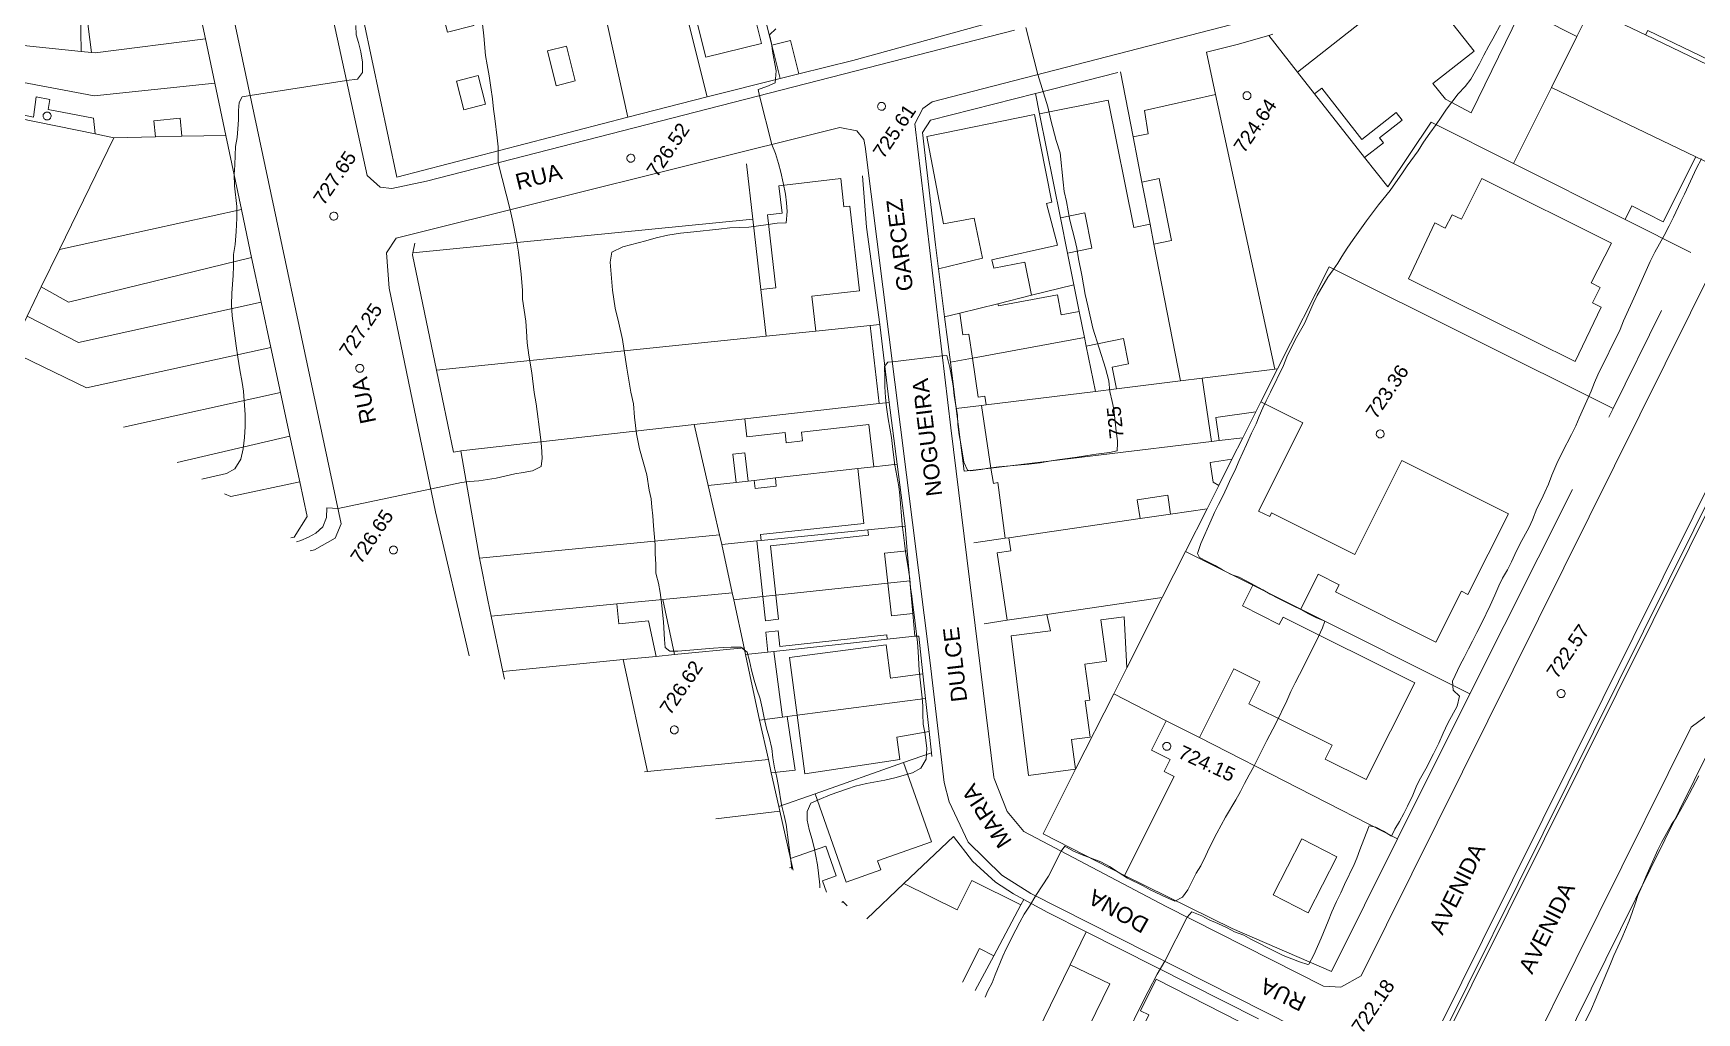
# Model space of a CAD drawing. Header units: metres. Extents: x 7 to 327053, y 40 to 7393807.
# Drawn here: x 326161 to 326370.1, y 7392086.5 to 7392209.7 of the extents above; entities that cross this region are included whole.
import ezdxf
from ezdxf.enums import TextEntityAlignment as Align

# ---------------------------------------------------------------- set-up
doc = ezdxf.new("R2010")
doc.units = ezdxf.units.M
doc.layers.get('0').update_dxf_attribs({"lineweight": 18})
for name, color, linetype, lineweight in [('100_SIST_VIARIO_MEIO_FIO', 1, 'Continuous', 18), ('108_SEP_FIS_CANT_CENT_ILHA', 7, 'Continuous', 18), ('144_P_DUPLA_ASF_TOP', 7, 'Continuous', 18), ('160_P_SIMP_ASF_TOP', 7, 'Continuous', 18), ('168_P_SIMP_PARALE_TOP', 7, 'Continuous', 18), ('206_MURO_E_MURO_ARRIMO', 7, 'Continuous', 18), ('214_PROJ_BEIRAL_EDIF', 10, 'Continuous', 18), ('600_CURVA_MESTRA', 14, 'Continuous', 18), ('602_CURVA_MESTRA_TOP', 24, 'Continuous', 18), ('604_CURVA_INTERM', 7, 'Continuous', 18), ('606_PTO_COTADO', 7, 'Continuous', 18), ('608_PTO_COTADO_INTERVIA', 1, 'Continuous', 18), ('624_SEGM_CURVA_MESTRA', 14, 'Continuous', 18)]:
    doc.layers.add(name, color=color, linetype=linetype, lineweight=lineweight)
doc.styles.add('Style-Arial', font='arial.ttf', dxfattribs={"height": 1.75})

# ---------------------------------------------------------------- blocks, each defined once
blk = doc.blocks.new('SP09')
at = {"color": 0, "linetype": 'Continuous'}
blk.add_lwpolyline([(-0.03, -0.51), (-0.14, -0.49), (-0.24, -0.46), (-0.31, -0.42), (-0.35, -0.39), (-0.42, -0.31), (-0.47, -0.24), (-0.51, -0.15), (-0.52, -0.09), (-0.52, 0.03), (-0.51, 0.11), (-0.48, 0.2), (-0.44, 0.27), (-0.4, 0.33), (-0.32, 0.39), (-0.23, 0.44), (-0.15, 0.48), (-0.1, 0.48), (-0.03, 0.48), (0.08, 0.48), (0.19, 0.44), (0.27, 0.4), (0.35, 0.32), (0.41, 0.23), (0.46, 0.11), (0.48, 0.03), (0.48, -0.03), (0.47, -0.08), (0.44, -0.21), (0.38, -0.3), (0.31, -0.38), (0.23, -0.44), (0.1, -0.49), (0.02, -0.51)], close=True, dxfattribs=at)
blk = doc.blocks.new('SP10')
at = {"color": 0, "linetype": 'Continuous'}
blk.add_lwpolyline([(-0.03, -0.51), (-0.14, -0.49), (-0.24, -0.46), (-0.31, -0.42), (-0.35, -0.39), (-0.42, -0.31), (-0.47, -0.24), (-0.51, -0.15), (-0.52, -0.09), (-0.52, 0.03), (-0.51, 0.11), (-0.48, 0.2), (-0.44, 0.27), (-0.4, 0.33), (-0.32, 0.39), (-0.23, 0.44), (-0.15, 0.48), (-0.1, 0.48), (-0.03, 0.48), (0.08, 0.48), (0.19, 0.44), (0.27, 0.4), (0.35, 0.32), (0.41, 0.23), (0.46, 0.11), (0.48, 0.03), (0.48, -0.03), (0.47, -0.08), (0.44, -0.21), (0.38, -0.3), (0.31, -0.38), (0.23, -0.44), (0.1, -0.49), (0.02, -0.51)], close=True, dxfattribs=at)

msp = doc.modelspace()

# ---------------------------------------------------------------- linework, layer by layer
at = {"layer": '100_SIST_VIARIO_MEIO_FIO', "flags": 128}
for points in [[(326195.799, 7392144.588), (326196.34, 7392144.694), (326198.922, 7392146.155), (326199.701, 7392147.966), (326186.997, 7392207.743), (326173.506, 7392271.453), (326172.368, 7392273.948), (326143.066, 7392306.811)], [(326412.134, 7392260.77), (326382.072, 7392200.151), (326327.918, 7392091.143), (326325.359, 7392089.688), (326323.174, 7392089.812), (326303.419, 7392099.848), (326285.508, 7392109.27), (326283.399, 7392111.785), (326281.775, 7392115.949), (326281.744, 7392116.122)], [(326188.19, 7392259.345), (326199.202, 7392208.923), (326202.966, 7392191.779), (326204.582, 7392190.296), (326206.059, 7392190.154), (326210.421, 7392191.05), (326284.334, 7392210.059)], [(326215.78, 7392131.368), (326211.526, 7392149.482), (326205.723, 7392177.593), (326205.382, 7392182.075), (326206.596, 7392183.885), (326262.359, 7392197.812), (326264.492, 7392197.401), (326265.39, 7392196.303), (326265.577, 7392195.437)]]:
    msp.add_lwpolyline(points, dxfattribs=at)
at = {"layer": '100_SIST_VIARIO_MEIO_FIO'}
for points in [[(326281.744, 7392116.122), (326276.318, 7392160.048), (326271.784, 7392198.26), (326272.803, 7392200.212), (326273.987, 7392201.061), (326317.987, 7392212.415), (326321.505, 7392213.706), (326324.889, 7392215.317), (326328.111, 7392217.234), (326336.583, 7392223.556), (326389.548, 7392264.796), (326392.85, 7392267.849), (326402.043, 7392276.23), (326409.138, 7392281.652), (326412.06, 7392282.263), (326415.016, 7392281.873), (326416.655, 7392281.189), (326418.813, 7392279.154), (326419.218, 7392277.118), (326419.085, 7392275.631), (326418.848, 7392274.31), (326413.231, 7392262.983)], [(326265.577, 7392195.437), (326273.735, 7392130.477), (326275.478, 7392115.427), (326276.122, 7392112.995), (326278.52, 7392107.938), (326282.742, 7392103.785), (326286.387, 7392101.502), (326319.541, 7392084.71), (326321.248, 7392083.193), (326322.07, 7392080.89), (326322.012, 7392079.672), (326315.14, 7392065.625)], [(326346.176, 7392075.598), (326369.411, 7392122.422), (326371.182, 7392123.711), (326372.818, 7392123.581), (326445.304, 7392087.448), (326447.185, 7392086.123), (326447.508, 7392084.961), (326427.073, 7392042.752), (326416.942, 7392021.998), (326415.645, 7392017.268), (326415.186, 7392011.396), (326416.424, 7391998.61)]]:
    msp.add_lwpolyline(points, dxfattribs=at)
at = {"layer": '108_SEP_FIS_CANT_CENT_ILHA'}
for points in [[(326422.659, 7392255.551), (326343.188, 7392095.563), (326325.062, 7392059.06)], [(326325.723, 7392058.623), (326338.172, 7392083.647), (326423.338, 7392255.215)], [(326326.098, 7392058.375), (326328.155, 7392062.517), (326423.885, 7392254.943)]]:
    msp.add_lwpolyline(points, dxfattribs=at)
at = {"layer": '206_MURO_E_MURO_ARRIMO'}
for p, q in [((326286.083, 7392212.34), (326263.991, 7392206.253)), ((326308.458, 7392207.313), (326312.327, 7392208.277)), ((326312.327, 7392208.277), (326316.296, 7392209.394)), ((326316.296, 7392209.394), (326316.804, 7392209.537)), ((326263.991, 7392206.253), (326257.23, 7392204.565)), ((326254.863, 7392203.975), (326245.681, 7392201.683)), ((326297.332, 7392204.719), (326286.962, 7392202.082)), ((326245.681, 7392201.683), (326235.721, 7392199.103)), ((326286.962, 7392202.082), (326273.753, 7392198.723)), ((326273.753, 7392198.723), (326272.781, 7392197.183)), ((326272.781, 7392197.183), (326274.395, 7392183.054)), ((326265.71, 7392185.276), (326265.237, 7392191.746)), ((326267.396, 7392173.038), (326265.71, 7392185.276)), ((326208.681, 7392182.043), (326208.939, 7392183.256)), ((326274.395, 7392183.054), (326274.78, 7392180.026)), ((326359.599, 7392162.47), (326365.668, 7392174.799)), ((326268.582, 7392163.254), (326267.396, 7392173.038)), ((326275.547, 7392173.993), (326276.269, 7392168.312)), ((326276.269, 7392168.312), (326277.011, 7392162.473)), ((326269.576, 7392155.485), (326268.582, 7392163.254)), ((326277.011, 7392162.473), (326278.014, 7392154.585)), ((326359.059, 7392161.372), (326359.599, 7392162.47)), ((326270.573, 7392147.687), (326269.576, 7392155.485)), ((326354.474, 7392152.31), (326341.582, 7392126.599)), ((326271.179, 7392140.789), (326270.845, 7392144.593)), ((326271.539, 7392136.701), (326271.179, 7392140.789)), ((326272.309, 7392133.841), (326271.79, 7392133.845)), ((326272.814, 7392129.119), (326272.309, 7392133.841)), ((326341.582, 7392126.599), (326332.496, 7392108.343)), ((326273.877, 7392119.191), (326273.59, 7392121.872)), ((326273.928, 7392118.717), (326273.877, 7392119.191)), ((326347.526, 7392070.716), (326371.615, 7392119.416)), ((326276.666, 7392108.639), (326279.065, 7392105.533)), ((326332.496, 7392108.343), (326324.195, 7392091.665)), ((326279.065, 7392105.533), (326281.957, 7392102.904)), ((326311.696, 7392097.09), (326298.168, 7392103.754)), ((326281.957, 7392102.904), (326284.214, 7392101.45)), ((326284.214, 7392101.45), (326285.497, 7392100.747)), ((326285.497, 7392100.747), (326288.527, 7392099.087)), ((326288.527, 7392099.087), (326293.351, 7392096.652)), ((326324.195, 7392091.665), (326311.696, 7392097.09)), ((326293.351, 7392096.652), (326315.024, 7392085.712))]:
    msp.add_line(p, q, dxfattribs=at)
at = {"layer": '206_MURO_E_MURO_ARRIMO', "flags": 128}
for points in [[(326253.817, 7392208.154), (326249.987, 7392223.458)], [(326240.821, 7392221.104), (326245.681, 7392201.683)], [(326319.916, 7392204.787), (326316.296, 7392209.394)], [(326309.617, 7392201.949), (326308.458, 7392207.313)], [(326299.255, 7392196.65), (326297.677, 7392204.8)], [(326286.962, 7392202.082), (326287.475, 7392199.533)], [(326328.353, 7392194.049), (326322.062, 7392202.056)], [(326251.427, 7392186.299), (326250.637, 7392193.26)], [(326301.385, 7392185.655), (326300.358, 7392190.959)], [(326290.104, 7392186.461), (326290.998, 7392182.021)], [(326369.347, 7392182.086), (326361.091, 7392186.242)], [(326317.404, 7392167.463), (326323.873, 7392180.289), (326359.599, 7392162.47)], [(326291.8, 7392178.035), (326286.486, 7392176.713)], [(326266.186, 7392172.913), (326267.396, 7392173.038)], [(326276.269, 7392168.312), (326279.043, 7392168.822)], [(326317.404, 7392167.463), (326315.32, 7392163.33)], [(326317.404, 7392167.463), (326317.08, 7392167.423)], [(326267.3, 7392163.108), (326268.582, 7392163.254)], [(326280.199, 7392162.867), (326277.011, 7392162.473)], [(326266.637, 7392155.151), (326269.576, 7392155.485)], [(326278.014, 7392154.585), (326281.353, 7392154.987)], [(326265.913, 7392147.222), (326252.495, 7392145.882)], [(326283.153, 7392146.159), (326279.199, 7392145.58)], [(326252.701, 7392138.817), (326254.342, 7392138.992)], [(326268.414, 7392140.494), (326271.179, 7392140.789)], [(326320.331, 7392137.242), (326341.582, 7392126.599)], [(326283.416, 7392135.84), (326280.536, 7392135.418)], [(326268.329, 7392133.469), (326254.064, 7392131.918)], [(326241.572, 7392131.527), (326239.284, 7392131.302)], [(326257.003, 7392123.904), (326255.739, 7392123.737)], [(326332.496, 7392108.343), (326307.573, 7392121.088)], [(326273.877, 7392119.191), (326270.364, 7392117.951)], [(326259.256, 7392114.029), (326254.713, 7392112.425)], [(326276.666, 7392108.639), (326270.415, 7392102.75)], [(326285.497, 7392100.747), (326285.136, 7392100.068)], [(326291.342, 7392092.52), (326293.351, 7392096.652)], [(326281.736, 7392093.662), (326279.404, 7392089.27)]]:
    msp.add_lwpolyline(points, dxfattribs=at)
at = {"layer": '214_PROJ_BEIRAL_EDIF', "flags": 128}
for points in [[(326362.512, 7392224.284), (326357.175, 7392213.57), (326359.634, 7392212.39), (326360.74, 7392214.694), (326361.708, 7392214.229), (326360.218, 7392211.124), (326363.679, 7392209.463), (326363.936, 7392209.998), (326374.997, 7392204.691), (326380.302, 7392215.749), (326379.824, 7392215.978), (326371.794, 7392219.83)], [(326242.042, 7392220.601), (326245.535, 7392206.645), (326252.54, 7392208.398), (326249.048, 7392222.355)], [(326212.012, 7392213.785), (326202.5, 7392211.352), (326206.663, 7392191.578), (326235.721, 7392199.103), (326231.401, 7392218.747), (326226.285, 7392217.438), (326227.567, 7392212.428), (326224.848, 7392211.732), (326223.566, 7392216.742), (326215.35, 7392214.64), (326216.368, 7392210.661), (326213.03, 7392209.807)], [(326154.526, 7392212.516), (326154.484, 7392208.668), (326166.985, 7392207.378), (326166.894, 7392212.409), (326163.568, 7392212.073)], [(326182.63, 7392208.962), (326181.594, 7392213.896), (326167.623, 7392212.483), (326168.31, 7392207.241), (326168.769, 7392207.194)], [(326369.984, 7392194.147), (326351.837, 7392202.853), (326355.031, 7392209.266), (326356.778, 7392212.774), (326360.218, 7392211.124), (326363.679, 7392209.463), (326379.267, 7392201.984), (326374.373, 7392192.041)], [(326153.718, 7392204.63), (326168.645, 7392201.795), (326183.803, 7392203.375), (326182.63, 7392208.962), (326168.769, 7392207.194), (326168.31, 7392207.241), (326166.985, 7392207.378), (326154.484, 7392208.668)], [(326225.611, 7392207.443), (326226.732, 7392203.062), (326229.12, 7392203.673), (326227.999, 7392208.054)], [(326253.817, 7392208.154), (326256.184, 7392208.746), (326257.23, 7392204.565), (326254.863, 7392203.975)], [(326179.672, 7392196.71), (326179.432, 7392199.009), (326176.118, 7392198.664), (326176.329, 7392196.638), (326171.119, 7392196.525), (326168.762, 7392197.004), (326168.554, 7392199), (326162.832, 7392200.101), (326163.05, 7392201.335), (326161.328, 7392201.695), (326160.988, 7392199.139), (326144.294, 7392202.593), (326144.98, 7392206.29), (326153.718, 7392204.63), (326168.645, 7392201.795), (326183.803, 7392203.375), (326185.176, 7392196.83)], [(326214.185, 7392203.652), (326215.108, 7392200.045), (326217.844, 7392200.745), (326216.922, 7392204.352)], [(326301.868, 7392183.166), (326304.089, 7392183.613), (326302.524, 7392191.395), (326300.358, 7392190.959), (326299.255, 7392196.65), (326301.15, 7392197.031), (326300.678, 7392199.963), (326309.617, 7392201.949), (326317.08, 7392167.423), (326307.933, 7392166.293), (326305.202, 7392165.956)], [(326361.091, 7392186.242), (326361.951, 7392187.949), (326365.87, 7392185.976), (326369.984, 7392194.147), (326351.837, 7392202.853), (326347.078, 7392193.299)], [(326286.486, 7392176.713), (326282.257, 7392175.662), (326277.454, 7392174.467), (326275.547, 7392173.993), (326274.78, 7392180.026), (326280.329, 7392181.406), (326279.242, 7392186.42), (326275.418, 7392185.703), (326273.329, 7392196.708), (326286.858, 7392199.473), (326289.039, 7392188.445), (326288.343, 7392188.272), (326289.727, 7392183.027), (326281.464, 7392181.19), (326281.749, 7392180.126), (326285.634, 7392180.863)], [(326293.132, 7392171.412), (326293.35, 7392170.328), (326298.027, 7392171.269), (326298.668, 7392168.079), (326296.594, 7392167.661), (326297.138, 7392164.959), (326305.202, 7392165.956), (326301.868, 7392183.166), (326301.385, 7392185.655), (326299.344, 7392185.245), (326296.12, 7392201.272), (326287.475, 7392199.533), (326290.104, 7392186.461), (326293.172, 7392187.078), (326294.065, 7392182.638), (326290.998, 7392182.021), (326291.8, 7392178.035), (326292.478, 7392174.662)], [(326179.672, 7392196.71), (326176.329, 7392196.638), (326171.119, 7392196.525), (326164.275, 7392182.473), (326187.134, 7392187.503), (326185.176, 7392196.83)], [(326252.433, 7392177.436), (326253.1, 7392171.563), (326259.37, 7392172.21), (326258.871, 7392176.6), (326264.859, 7392177.28), (326263.648, 7392187.943), (326262.888, 7392187.857), (326262.487, 7392191.387), (326254.713, 7392190.504), (326255.105, 7392187.049), (326253.284, 7392186.842), (326254.328, 7392177.651)], [(326337.193, 7392185.82), (326338.483, 7392185.157), (326339.372, 7392186.831), (326340.511, 7392186.295), (326343.067, 7392191.399), (326359.373, 7392183.289), (326356.821, 7392178.29), (326357.951, 7392177.704), (326356.996, 7392175.77), (326358.088, 7392175.23), (326354.798, 7392168.389), (326333.852, 7392178.789)], [(326188.426, 7392181.475), (326165.383, 7392175.871), (326161.98, 7392177.761), (326164.275, 7392182.473), (326187.134, 7392187.503), (326187.175, 7392187.31)], [(326252.433, 7392177.436), (326251.427, 7392186.299), (326208.681, 7392182.043), (326208.631, 7392181.809), (326211.661, 7392167.286), (326253.1, 7392171.563)], [(326189.632, 7392175.855), (326188.426, 7392181.475), (326165.383, 7392175.871), (326161.98, 7392177.761), (326160.188, 7392174.082), (326166.642, 7392170.796)], [(326293.132, 7392171.412), (326279.043, 7392168.822), (326278.601, 7392171.842), (326277.854, 7392171.732), (326277.454, 7392174.467), (326282.257, 7392175.662), (326282.306, 7392175.398), (326289.719, 7392176.761), (326290.183, 7392174.24), (326292.478, 7392174.662)], [(326190.853, 7392170.164), (326189.632, 7392175.855), (326166.642, 7392170.796), (326160.188, 7392174.082), (326158.076, 7392169.745), (326167.684, 7392165.065)], [(326259.37, 7392172.21), (326266.186, 7392172.913), (326267.3, 7392163.108), (326250.418, 7392161.192), (326244.065, 7392160.471), (326214.717, 7392157.139), (326214.54, 7392157.118), (326213.812, 7392156.979), (326211.661, 7392167.286), (326253.1, 7392171.563)], [(326293.132, 7392171.412), (326293.35, 7392170.328), (326294.496, 7392164.633), (326280.763, 7392162.937), (326280.606, 7392164.01), (326279.766, 7392163.887), (326279.043, 7392168.822)], [(326294.496, 7392164.633), (326280.763, 7392162.937), (326280.199, 7392162.867), (326281.353, 7392154.987), (326309.099, 7392158.334), (326307.933, 7392166.293), (326305.202, 7392165.956), (326297.138, 7392164.959)], [(326313.04, 7392158.81), (326311.669, 7392156.092), (326310.017, 7392152.816), (326308.535, 7392149.878), (326305.826, 7392144.507), (326314.302, 7392140.262), (326320.331, 7392137.242), (326322.527, 7392141.626), (326325.139, 7392140.318), (326324.68, 7392139.404), (326337.302, 7392133.082), (326340.521, 7392139.509), (326341.344, 7392139.096), (326346.418, 7392149.226), (326333.026, 7392155.933), (326327.099, 7392144.1), (326316.643, 7392149.337), (326316.412, 7392148.877), (326315.018, 7392149.575), (326320.586, 7392160.692), (326315.32, 7392163.33), (326314.688, 7392162.077)], [(326313.04, 7392158.81), (326310.05, 7392158.449), (326309.627, 7392161.336), (326314.688, 7392162.077)], [(326214.717, 7392157.139), (326217.062, 7392143.642), (326247.262, 7392146.6), (326245.835, 7392152.789), (326244.065, 7392160.471)], [(326249.345, 7392153.188), (326248.942, 7392156.738), (326250.431, 7392156.908), (326250.834, 7392153.357), (326251.609, 7392153.445), (326254.265, 7392153.747), (326264.627, 7392154.923), (326266.637, 7392155.151), (326266.036, 7392160.451), (326257.575, 7392159.491), (326257.698, 7392158.407), (326255.647, 7392158.174), (326255.501, 7392159.465), (326250.676, 7392158.917), (326250.418, 7392161.192), (326244.065, 7392160.471), (326245.835, 7392152.789)], [(326310.017, 7392152.816), (326308.535, 7392149.878), (326303.938, 7392149.204), (326303.592, 7392151.571), (326299.766, 7392151.01), (326300.113, 7392148.644), (326283.613, 7392146.227), (326283.153, 7392146.159), (326282.239, 7392153.171), (326281.694, 7392153.05), (326281.353, 7392154.987), (326309.099, 7392158.334), (326310.05, 7392158.449), (326313.04, 7392158.81), (326311.669, 7392156.092), (326308.944, 7392155.692), (326309.307, 7392153.214)], [(326251.939, 7392145.826), (326252.495, 7392145.882), (326252.414, 7392146.622), (326265.376, 7392148.032), (326264.627, 7392154.923), (326254.265, 7392153.747), (326254.377, 7392152.72), (326251.719, 7392152.432), (326251.609, 7392153.445), (326250.834, 7392153.357), (326249.345, 7392153.188), (326245.835, 7392152.789), (326247.262, 7392146.6), (326247.541, 7392145.387)], [(326303.938, 7392149.204), (326300.113, 7392148.644), (326283.613, 7392146.227), (326283.852, 7392144.594), (326282.17, 7392144.348), (326283.416, 7392135.84), (326288.408, 7392136.572), (326302.895, 7392138.694), (326305.826, 7392144.507), (326308.535, 7392149.878)], [(326265.913, 7392147.222), (326265.988, 7392146.534), (326253.667, 7392145.195), (326254.342, 7392138.992), (326268.414, 7392140.494), (326268.002, 7392144.284), (326270.845, 7392144.593), (326270.573, 7392147.687)], [(326240.121, 7392138.462), (326234.356, 7392137.897), (326218.544, 7392136.349), (326218.114, 7392138.371), (326217.062, 7392143.642), (326247.262, 7392146.6), (326247.541, 7392145.387), (326248.843, 7392139.316)], [(326251.939, 7392145.826), (326252.701, 7392138.817), (326249.034, 7392138.426), (326248.843, 7392139.316), (326247.541, 7392145.387)], [(326296.805, 7392126.594), (326298.448, 7392129.859), (326302.895, 7392138.694), (326305.826, 7392144.507), (326314.302, 7392140.262), (326312.991, 7392137.644), (326317.624, 7392135.324), (326318.09, 7392136.254), (326334.65, 7392127.96), (326328.564, 7392115.809), (326323.4, 7392118.396), (326324.264, 7392120.119), (326313.809, 7392125.355), (326315.178, 7392128.088), (326311.901, 7392129.729), (326307.573, 7392121.088), (326303.413, 7392123.215)], [(326248.843, 7392139.316), (326240.121, 7392138.462), (326241.572, 7392131.527), (326250.329, 7392132.384), (326249.034, 7392138.426)], [(326253.335, 7392131.839), (326253.062, 7392134.353), (326254.638, 7392134.525), (326254.851, 7392132.56), (326268.269, 7392134.019), (326268.329, 7392133.469), (326271.79, 7392133.845), (326271.539, 7392136.701), (326268.858, 7392136.41), (326268.414, 7392140.494), (326254.342, 7392138.992), (326254.671, 7392135.967), (326253.031, 7392135.789), (326252.701, 7392138.817), (326249.034, 7392138.426), (326250.329, 7392132.384), (326250.511, 7392131.532)], [(326234.356, 7392137.897), (326234.6, 7392135.405), (326238.311, 7392135.769), (326239.284, 7392131.302), (326235.12, 7392130.895), (326220.02, 7392129.416), (326218.544, 7392136.349)], [(326292.018, 7392117.122), (326291.513, 7392120.838), (326293.849, 7392121.155), (326293.229, 7392125.727), (326293.792, 7392125.803), (326293.178, 7392130.328), (326295.891, 7392130.696), (326295.186, 7392135.889), (326298.13, 7392136.289), (326298.448, 7392129.859), (326302.895, 7392138.694), (326288.408, 7392136.572), (326288.864, 7392134.506), (326283.914, 7392133.895), (326286.099, 7392116.319)], [(326257.003, 7392123.904), (326273.145, 7392126.025), (326272.814, 7392129.119), (326268.732, 7392128.583), (326268.182, 7392132.765), (326256.041, 7392131.17)], [(326253.335, 7392131.839), (326254.064, 7392131.918), (326255.149, 7392123.66), (326252.279, 7392123.283), (326250.511, 7392131.532)], [(326287.949, 7392109.004), (326298.168, 7392103.754), (326304.408, 7392116.214), (326303.165, 7392116.836), (326303.922, 7392118.35), (326301.567, 7392119.529), (326303.413, 7392123.215), (326296.805, 7392126.594), (326292.018, 7392117.122)], [(326257.003, 7392123.904), (326257.979, 7392116.534), (326269.919, 7392118.353), (326269.533, 7392121.137), (326273.59, 7392121.872), (326273.145, 7392126.025)], [(326253.76, 7392116.675), (326256.777, 7392116.989), (326255.739, 7392123.737), (326255.149, 7392123.66), (326252.279, 7392123.283), (326253.391, 7392118.321)], [(326259.256, 7392114.029), (326270.364, 7392117.951), (326273.891, 7392107.962), (326267.118, 7392105.571), (326267.514, 7392104.448), (326263.179, 7392102.918)], [(326320.44, 7392108.37), (326316.835, 7392101.32), (326321.263, 7392099.056), (326324.868, 7392106.105)], [(326302.145, 7392090.694), (326300.158, 7392086.74), (326301.216, 7392086.233), (326298.233, 7392080.167), (326309.941, 7392074.41), (326314.793, 7392084.264)]]:
    msp.add_lwpolyline(points, close=True, dxfattribs=at)
for points in [[(326339.44, 7392210.815), (326342.103, 7392207.426), (326336.936, 7392203.366), (326338.498, 7392201.378), (326341.724, 7392199.659), (326347.786, 7392212.037)], [(326350.471, 7392211.573), (326355.031, 7392209.266), (326351.837, 7392202.853), (326347.078, 7392193.299), (326336.735, 7392198.506), (326331.253, 7392190.357), (326328.353, 7392194.049), (326330.703, 7392195.896), (326330.209, 7392196.525), (326333.055, 7392198.761), (326332.318, 7392199.699), (326328.011, 7392196.316), (326322.952, 7392202.755), (326322.062, 7392202.056), (326319.916, 7392204.787), (326328.308, 7392211.38)], [(326158.003, 7392169.596), (326158.076, 7392169.745), (326167.684, 7392165.065), (326190.853, 7392170.164)], [(326179.047, 7392155.672), (326193.244, 7392159.013), (326192.069, 7392164.494), (326172.309, 7392160.131)], [(326184.995, 7392151.737), (326185.83, 7392151.406), (326194.479, 7392153.256)], [(326184.995, 7392151.737), (326185.83, 7392151.406), (326194.479, 7392153.256), (326195.418, 7392148.879), (326193.768, 7392146.299), (326193.334, 7392146.219)], [(326237.805, 7392116.794), (326238.192, 7392116.832), (326235.12, 7392130.895), (326220.02, 7392129.416)], [(326237.805, 7392116.794), (326238.192, 7392116.832)], [(326246.774, 7392110.86), (326254.849, 7392111.818), (326256.181, 7392105.876)], [(326256.043, 7392104.727), (326256.428, 7392104.773), (326256.506, 7392104.421)], [(326277.815, 7392090.321), (326279.915, 7392094.563), (326281.736, 7392093.662), (326285.136, 7392100.068), (326278.948, 7392103.131), (326277.117, 7392099.432), (326270.415, 7392102.75), (326265.774, 7392098.289)], [(326262.646, 7392100.358), (326262.769, 7392100.482), (326263.29, 7392099.932)], [(326287.241, 7392084.085), (326291.342, 7392092.52), (326296.304, 7392090.108), (326291.882, 7392081.014)]]:
    msp.add_lwpolyline(points, dxfattribs=at)
at = {"layer": '214_PROJ_BEIRAL_EDIF'}
for points in [[(326144.186, 7392202.008), (326168.762, 7392197.004), (326171.119, 7392196.525), (326164.275, 7392182.473), (326161.98, 7392177.761), (326160.188, 7392174.082), (326158.076, 7392169.745), (326158.003, 7392169.596)], [(326190.853, 7392170.164), (326192.069, 7392164.494), (326172.309, 7392160.131)], [(326194.479, 7392153.256), (326193.244, 7392159.013), (326179.047, 7392155.672)], [(326220.02, 7392129.416), (326220.232, 7392128.422)], [(326238.192, 7392116.832), (326253.391, 7392118.321), (326253.76, 7392116.675), (326254.713, 7392112.425), (326254.849, 7392111.818), (326246.774, 7392110.86)], [(326256.181, 7392105.876), (326256.428, 7392104.773), (326256.043, 7392104.727)], [(326256.506, 7392104.421), (326256.428, 7392104.773), (326256.181, 7392105.876), (326260.609, 7392107.44), (326261.933, 7392103.689), (326260.201, 7392103.077), (326260.708, 7392101.641)]]:
    msp.add_lwpolyline(points, dxfattribs=at)
at = {"layer": '600_CURVA_MESTRA', "elevation": 725}
for points in [[(326296.605, 7392163.342), (326296.329, 7392164.601), (326296.192, 7392165.942), (326295.784, 7392167.561), (326294.182, 7392172.565), (326293.542, 7392175.389), (326293.236, 7392176.808), (326292.818, 7392179.235), (326292.369, 7392181.314), (326292.162, 7392182.653), (326291.922, 7392183.739), (326291.618, 7392184.872), (326291.298, 7392186.159), (326290.859, 7392188.511), (326290.589, 7392189.79), (326290.446, 7392190.959), (326290.09, 7392194.632), (326289.591, 7392196.173), (326288.92, 7392198.751), (326288.509, 7392200.429), (326287.258, 7392204.486), (326285.754, 7392210.413)], [(326259.851, 7392102.207), (326259.856, 7392102.585), (326259.699, 7392104.053), (326259.565, 7392105.083), (326259.157, 7392107.282), (326258.86, 7392108.38), (326258.508, 7392109.552), (326258.282, 7392110.708), (326258.262, 7392111.801), (326258.74, 7392112.861), (326259.793, 7392113.321), (326261.17, 7392113.872), (326262.23, 7392114.274), (326263.342, 7392114.659), (326264.321, 7392114.964), (326265.738, 7392115.311), (326268.021, 7392115.737), (326269.282, 7392116.034), (326271.491, 7392116.653), (326272.557, 7392117.228), (326273.24, 7392118.373), (326273.308, 7392119.705), (326273.19, 7392120.747), (326273.044, 7392121.743), (326272.847, 7392122.77), (326272.8, 7392124.047), (326272.791, 7392125.061), (326272.735, 7392126.107), (326272.532, 7392127.972), (326272.328, 7392129.543), (326272.23, 7392131.931), (326272.139, 7392133.066), (326271.736, 7392136.548), (326271.545, 7392137.768), (326271.416, 7392138.872), (326271.261, 7392139.964), (326271.153, 7392141.067), (326270.997, 7392142.183), (326270.626, 7392144.509), (326270.515, 7392145.546), (326270.206, 7392147.889), (326269.919, 7392151.582), (326269.793, 7392152.657), (326269.273, 7392155.361), (326269.106, 7392156.664), (326269.005, 7392157.705), (326268.857, 7392158.848), (326268.444, 7392161.182), (326268.259, 7392162.653), (326268.133, 7392163.868), (326268.034, 7392165.203), (326268.031, 7392166.387), (326268, 7392167.765), (326268.429, 7392168.324), (326268.979, 7392168.346), (326275.242, 7392169.111), (326275.834, 7392169.137), (326276.183, 7392167.618), (326276.428, 7392166.484), (326276.617, 7392165.318), (326276.746, 7392164.088), (326277.148, 7392161.623), (326277.224, 7392160.478), (326277.371, 7392159.154), (326277.596, 7392158.056), (326277.965, 7392155.716), (326278.435, 7392154.718), (326278.823, 7392154.647), (326280.084, 7392154.814), (326281.081, 7392154.971), (326282.357, 7392155.141), (326286.117, 7392155.498), (326287.567, 7392155.656), (326288.71, 7392155.872), (326289.743, 7392156.041), (326292.221, 7392156.338), (326293.507, 7392156.548), (326294.597, 7392156.75), (326296.257, 7392156.955), (326297.244, 7392157.169), (326297.265, 7392158.114)]]:
    msp.add_lwpolyline(points, dxfattribs=at)
at = {"layer": '604_CURVA_INTERM', "flags": 128}
for points, elevation in [([(326201.534, 7392210.65), (326201.571, 7392209.477), (326201.876, 7392208.518), (326202.167, 7392207.349), (326202.369, 7392206.046), (326202.358, 7392204.736), (326201.735, 7392203.913), (326200.342, 7392203.728), (326188.253, 7392201.832), (326187.251, 7392201.684), (326186.851, 7392200.956), (326186.782, 7392199.937), (326186.785, 7392198.797), (326186.709, 7392197.644), (326186.612, 7392196.543), (326186.411, 7392195.451), (326186.353, 7392194.346), (326186.315, 7392193.102), (326186.227, 7392191.917), (326186.28, 7392190.476), (326186.546, 7392187.902), (326186.582, 7392186.406), (326186.497, 7392184.739), (326186.37, 7392183.112), (326186.145, 7392181.832), (326186.137, 7392180.399), (326186.091, 7392179.209), (326185.957, 7392176.997), (326185.907, 7392175.526), (326185.974, 7392174.126), (326186.465, 7392170.36), (326186.672, 7392168.949), (326186.945, 7392167.359), (326187.254, 7392165.763), (326187.395, 7392164.662), (326187.62, 7392161.663), (326187.599, 7392160.23), (326187.515, 7392158.821), (326187.353, 7392157.416), (326187.06, 7392156.121), (326186.314, 7392154.875), (326185.257, 7392154.324), (326183.243, 7392153.838), (326182.167, 7392153.608)], 728), ([(326217.311, 7392211.895), (326217.617, 7392209.33), (326217.828, 7392206.878), (326218.022, 7392205.707), (326218.287, 7392204.312), (326218.519, 7392202.856), (326218.703, 7392201.413), (326218.84, 7392200.141), (326219.007, 7392198.947), (326219.307, 7392196.526), (326219.419, 7392195.407), (326219.417, 7392193.363), (326220.913, 7392187.461), (326221.281, 7392185.952), (326221.765, 7392183.419), (326221.962, 7392182.145), (326222.329, 7392179.359), (326222.471, 7392177.326), (326222.478, 7392176.214), (326222.678, 7392174.851), (326222.909, 7392173.471), (326222.993, 7392172.194), (326223.055, 7392170.732), (326223.255, 7392169.206), (326223.639, 7392166.955), (326223.964, 7392164.476), (326224.199, 7392163.07), (326224.749, 7392158.895), (326224.872, 7392157.72), (326224.95, 7392156.243), (326224.811, 7392155.183), (326223.742, 7392154.635), (326222.561, 7392154.448), (326221.496, 7392154.243), (326219.16, 7392153.716), (326218.068, 7392153.534), (326216.986, 7392153.397), (326215.816, 7392153.312), (326214.797, 7392153.175), (326199.286, 7392149.918), (326197.893, 7392149.991), (326197.84, 7392148.765), (326197.379, 7392147.587), (326196.5, 7392146.787), (326195.561, 7392146.285), (326194.613, 7392145.89), (326194.086, 7392145.721)], 727), ([(326254.307, 7392210.246), (326253.541, 7392209.493), (326253.766, 7392208.382), (326253.96, 7392207.175), (326254.382, 7392204.947), (326254.225, 7392203.42), (326253.197, 7392202.968), (326252.124, 7392202.581), (326252.283, 7392201.816), (326253.838, 7392195.684), (326254.297, 7392194.531), (326254.669, 7392193.3), (326254.956, 7392192.183), (326255.264, 7392190.87), (326255.524, 7392189.431), (326255.661, 7392188.366), (326255.758, 7392187.273), (326255.617, 7392185.831), (326254.509, 7392185.775), (326253.055, 7392185.598), (326250.937, 7392185.304), (326249.787, 7392185.231), (326248.559, 7392185.188), (326247.17, 7392185.019), (326244.006, 7392184.7), (326242.347, 7392184.51), (326240.743, 7392184.289), (326239.287, 7392183.958), (326237.971, 7392183.582), (326235.087, 7392182.826), (326233.698, 7392182.129), (326233.502, 7392180.9), (326233.592, 7392179.893), (326233.778, 7392177.358), (326234.14, 7392175.106), (326234.61, 7392173.218), (326235.039, 7392171.15), (326235.228, 7392170.023), (326235.582, 7392167.535), (326236.087, 7392164.552), (326236.426, 7392163.076), (326236.572, 7392161.391), (326236.815, 7392159.282), (326237.205, 7392157.391), (326238.115, 7392154.137), (326238.415, 7392152.197), (326238.656, 7392151.13), (326238.742, 7392150.073), (326238.859, 7392148.973), (326238.93, 7392147.737), (326239.155, 7392145.327), (326239.155, 7392144.204), (326239.236, 7392142.898), (326239.254, 7392141.791), (326239.29, 7392141.586), (326239.571, 7392140.523), (326239.771, 7392139.321), (326239.954, 7392138.087), (326240.1, 7392136.861), (326240.198, 7392135.669), (326240.317, 7392133.429), (326240.427, 7392132.43), (326240.982, 7392131.957), (326241.992, 7392131.978), (326246.488, 7392132.345), (326247.703, 7392132.432), (326248.725, 7392132.469), (326249.937, 7392132.47), (326250.735, 7392131.819), (326251.011, 7392130.732), (326251.275, 7392129.579), (326251.624, 7392128.298), (326251.954, 7392127.198), (326252.362, 7392125.961), (326252.63, 7392124.831), (326252.856, 7392123.578), (326253.155, 7392122.267), (326253.539, 7392120.968), (326253.841, 7392119.737), (326253.966, 7392118.545), (326254.18, 7392117.292), (326254.41, 7392116.261), (326254.65, 7392114.964), (326255.028, 7392112.624), (326255.387, 7392111.278), (326255.614, 7392110.163), (326256.202, 7392105.622), (326256.322, 7392104.542)], 726), ([(326345.606, 7392211.048), (326344.486, 7392208.984), (326343.967, 7392208.103), (326343.334, 7392206.932), (326342.793, 7392205.841), (326341.717, 7392203.897), (326340.988, 7392202.992), (326340.108, 7392202.042), (326338.645, 7392200.108), (326337.953, 7392199.135), (326337.361, 7392198.176), (326336.544, 7392197.087), (326335.766, 7392195.995), (326335.092, 7392194.906), (326333.687, 7392192.988), (326333.128, 7392192.132), (326331.562, 7392189.884), (326330.112, 7392188.083), (326328.577, 7392186.091), (326326.918, 7392183.752), (326326.159, 7392182.634), (326325.495, 7392181.597), (326324.983, 7392180.737), (326324.376, 7392179.929), (326323.726, 7392178.981), (326322.388, 7392176.673), (326321.882, 7392175.632), (326320.784, 7392173.162), (326319.626, 7392171.097), (326318.576, 7392168.969), (326318.134, 7392167.906), (326316.53, 7392164.522), (326315.987, 7392163.46), (326315.549, 7392162.545), (326315.104, 7392161.529), (326314.705, 7392160.566), (326314.141, 7392159.364), (326313.509, 7392157.964), (326312.558, 7392155.941), (326312.033, 7392154.627), (326311.514, 7392153.667), (326311.033, 7392152.545), (326310.513, 7392151.44), (326309.973, 7392150.422), (326309.485, 7392149.418), (326309.036, 7392148.444), (326307.775, 7392145.514), (326307.338, 7392144.238), (326307.601, 7392143.736), (326308.561, 7392143.231), (326309.539, 7392142.741), (326310.47, 7392142.191), (326311.561, 7392141.617), (326312.562, 7392141.265), (326313.477, 7392140.826), (326315.564, 7392139.684), (326316.47, 7392139.121), (326317.429, 7392138.611), (326319.36, 7392137.664), (326320.341, 7392137.204), (326321.215, 7392136.713), (326322.288, 7392136.172), (326323.341, 7392135.726), (326323.063, 7392134.874), (326322.562, 7392133.784), (326321.646, 7392131.931), (326321.182, 7392131.042), (326320.713, 7392130.092), (326319.609, 7392127.976), (326319.069, 7392126.878), (326318.559, 7392125.719), (326317.205, 7392122.871), (326316.071, 7392120.743), (326314.391, 7392117.391), (326313.831, 7392116.396), (326313.257, 7392115.312), (326312.75, 7392114.3), (326312.176, 7392113.281), (326310.869, 7392111.069), (326309.789, 7392109.07), (326308.816, 7392107.174), (326308.4, 7392106.257), (326307.756, 7392104.974), (326307.185, 7392104.04), (326306.108, 7392101.949), (326305.464, 7392101.036), (326304.491, 7392100.538), (326303.443, 7392100.974), (326301.399, 7392101.927), (326300.499, 7392102.46), (326298.519, 7392103.43), (326297.359, 7392104.16), (326296.286, 7392104.862), (326295.203, 7392105.453), (326292.819, 7392106.345), (326291.759, 7392106.818), (326290.641, 7392107.448), (326290.191, 7392106.807), (326288.587, 7392103.652), (326286.996, 7392101.242), (326286.205, 7392099.905), (326285.558, 7392098.87), (326285.003, 7392097.876), (326284.517, 7392096.895), (326283.338, 7392094.612), (326282.871, 7392093.581), (326281.915, 7392091.266), (326281.521, 7392090.258), (326280.973, 7392089.247), (326280.662, 7392088.438)], 724), ([(326298.646, 7392084.171), (326300.118, 7392087.19), (326301.156, 7392089.165), (326302.249, 7392091.35), (326303.244, 7392092.964), (326306.057, 7392098.508), (326306.643, 7392099.163), (326307.865, 7392098.66), (326308.81, 7392098.154), (326309.883, 7392097.696), (326311.048, 7392097.159), (326311.99, 7392096.659), (326313.161, 7392096.229), (326314.049, 7392095.748), (326317.122, 7392094.175), (326318.101, 7392093.69), (326319.209, 7392093.266), (326320.169, 7392092.876), (326321.202, 7392092.543), (326321.33, 7392092.591), (326321.944, 7392093.753), (326322.882, 7392095.851), (326323.781, 7392098.002), (326324.241, 7392099.193), (326324.822, 7392100.464), (326325.36, 7392101.559), (326325.837, 7392102.597), (326327.051, 7392105.145), (326327.373, 7392105.928), (326327.75, 7392106.976), (326328.543, 7392109.023), (326328.909, 7392110.014), (326329.764, 7392109.807), (326330.725, 7392109.333), (326331.721, 7392108.706), (326332.157, 7392109.576), (326332.745, 7392110.543), (326333.279, 7392111.533), (326333.741, 7392112.462), (326334.399, 7392113.857), (326334.924, 7392115.103), (326335.386, 7392115.996), (326336.05, 7392117.179), (326337.005, 7392119.052), (326337.659, 7392120.375), (326338.222, 7392121.635), (326338.817, 7392122.891), (326339.978, 7392125.03), (326340.284, 7392126.306), (326339.496, 7392127.06), (326339.407, 7392128.183), (326340.357, 7392130.222), (326340.881, 7392131.181), (326341.416, 7392132.271), (326341.921, 7392133.202), (326342.446, 7392134.306), (326343.07, 7392135.517), (326344.143, 7392137.693), (326344.706, 7392139.015), (326345.229, 7392140.188), (326345.68, 7392141.133), (326346.298, 7392142.21), (326346.798, 7392143.176), (326347.222, 7392144.104), (326347.848, 7392145.402), (326349.03, 7392147.536), (326349.465, 7392148.487), (326350.016, 7392149.898), (326350.57, 7392151.017), (326350.988, 7392151.942), (326351.484, 7392152.977), (326351.903, 7392154.112), (326352.529, 7392155.559), (326353.22, 7392157.025), (326354.349, 7392159.192), (326354.892, 7392160.299), (326355.324, 7392161.31), (326355.928, 7392162.599), (326356.815, 7392164.673), (326357.239, 7392165.739), (326357.68, 7392166.721), (326360.483, 7392172.422), (326360.906, 7392173.492), (326362.416, 7392176.807), (326364.228, 7392180.976), (326364.821, 7392182.123), (326366.009, 7392184.254), (326366.643, 7392185.449), (326367.19, 7392186.544), (326368.111, 7392188.525), (326368.572, 7392189.447), (326370.055, 7392192.705), (326370.71, 7392193.884)], 723), ([(326370.373, 7392116.27), (326368.771, 7392113.278), (326368.103, 7392112.029), (326367.556, 7392111.102), (326366.948, 7392110.158), (326365.674, 7392107.913), (326365.21, 7392106.97), (326363.692, 7392103.597), (326363.234, 7392102.459), (326362.683, 7392101.221), (326362.354, 7392100.178), (326361.982, 7392099.099), (326361.6, 7392098.064), (326360.676, 7392095.847), (326359.664, 7392093.673), (326359.246, 7392092.62), (326357.35, 7392088.062), (326356.878, 7392086.987), (326355.885, 7392084.912)], 723)]:
    msp.add_lwpolyline(points, dxfattribs=dict(at, elevation=elevation))
at = {"layer": '624_SEGM_CURVA_MESTRA', "elevation": 725}
msp.add_lwpolyline([(326297.265, 7392158.114), (326297.272, 7392158.42), (326297.096, 7392159.636), (326296.812, 7392162.395), (326296.605, 7392163.342)], dxfattribs=at)

# ---------------------------------------------------------------- block references
at = {"layer": '606_PTO_COTADO', "rotation": 55.83005668387076}
for p in [(326313.564, 7392201.846, 724.64), (326162.719, 7392199.294, 728.845), (326236.103, 7392193.982, 726.52), (326202.027, 7392167.557, 727.25), (326330.316, 7392159.313, 723.365), (326353.054, 7392126.651, 722.575), (326241.57, 7392122.09, 726.62), (326303.481, 7392120.017, 724.15)]:
    msp.add_blockref('SP09', p, dxfattribs=at)
at = {"layer": '608_PTO_COTADO_INTERVIA', "rotation": 55.83005668387076}
for p in [(326267.63, 7392200.504, 725.615), (326198.761, 7392186.699, 727.655), (326206.263, 7392144.71, 726.655)]:
    msp.add_blockref('SP10', p, dxfattribs=at)

# ---------------------------------------------------------------- texts
at = {"layer": '144_P_DUPLA_ASF_TOP', "style": 'Style-Arial'}
for rotation, p in [(63.58578, (326337.244, 7392096.596)), (63.60803, (326348.513, 7392091.681))]:
    msp.add_text('AVENIDA', height=2, rotation=rotation, dxfattribs=at).set_placement(p, align=Align.MIDDLE_LEFT)
at = {"layer": '160_P_SIMP_ASF_TOP', "style": 'Style-Arial'}
for rotation, p in [(13.90577, (326221.639, 7392190.926)), (101.47781, (326203.12, 7392160.594))]:
    msp.add_text('RUA', height=2, rotation=rotation, dxfattribs=at).set_placement(p, align=Align.MIDDLE_LEFT)
at = {"layer": '168_P_SIMP_PARALE_TOP', "style": 'Style-Arial'}
for s, rotation, p in [('GARCEZ', 96.91356, (326270.602, 7392177.249)), ('NOGUEIRA', 97.05893, (326274.272, 7392151.445)), ('DULCE', 96.60658, (326277.404, 7392125.579)), ('MARIA', 122.91076, (326283.233, 7392107.494)), ('RUA', 154.27166, (326320.739, 7392087.483))]:
    msp.add_text(s, height=2, rotation=rotation, dxfattribs=at).set_placement(p, align=Align.MIDDLE_LEFT)
msp.add_text('DONA', height=2, rotation=150.45908, dxfattribs=at).set_placement((326301.401, 7392098.128))
at = {"layer": '602_CURVA_MESTRA_TOP', "style": 'Style-Arial'}
msp.add_text('725', height=1.75, rotation=95.88648, dxfattribs=at).set_placement((326296.984, 7392160.724), align=Align.MIDDLE_CENTER)
at = {"layer": '606_PTO_COTADO', "style": 'Style-Arial'}
for s, rotation, p in [('724.64', 55.83006, (326314.578, 7392198.055, 724.64)), ('726.52', 55.83006, (326240.764, 7392195.01, 726.52)), ('727.25', 55.83006, (326202.136, 7392172.341, 727.25)), ('723.36', 55.83006, (326331.174, 7392164.606, 723.365)), ('722.57', 55.83006, (326353.912, 7392131.944, 722.575)), ('726.62', 55.83006, (326242.428, 7392127.383, 726.62)), ('724.15', 335.29526, (326308.521, 7392117.842, 724.15))]:
    msp.add_text(s, height=1.75, rotation=rotation, dxfattribs=at).set_placement(p, align=Align.MIDDLE_CENTER)
at = {"layer": '608_PTO_COTADO_INTERVIA', "style": 'Style-Arial'}
for s, p in [('725.61', (326269.23, 7392197.358, 725.615)), ('727.65', (326198.87, 7392191.482, 727.655)), ('726.65', (326203.538, 7392146.392, 726.655)), ('722.18', (326329.397, 7392087.311, 722.185))]:
    msp.add_text(s, height=1.75, rotation=55.83006, dxfattribs=at).set_placement(p, align=Align.MIDDLE_CENTER)

doc.saveas('drawing.dxf')
